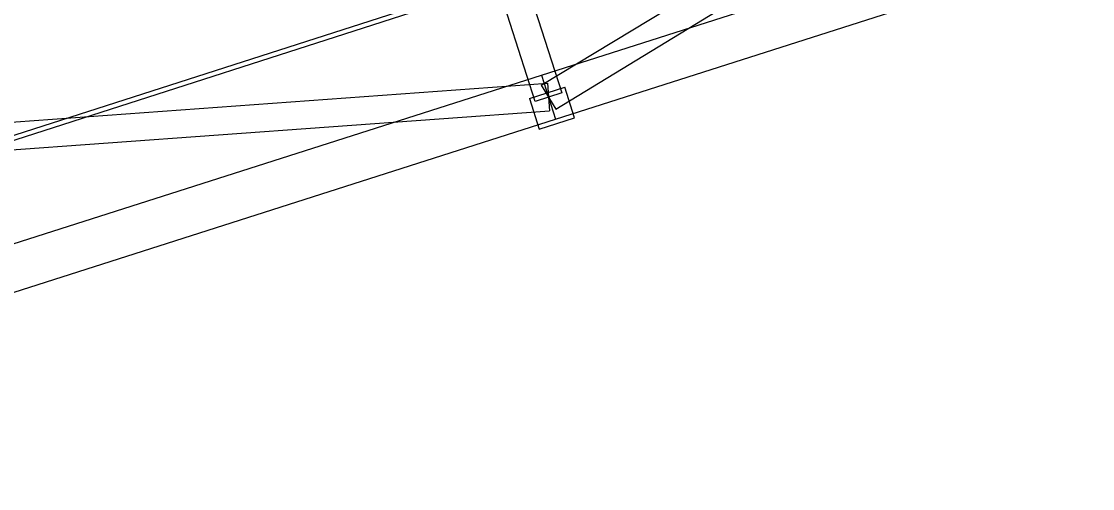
# Model space of a CAD drawing. Header units: millimetres. Extents: x -1970 to 59977, y -50268 to 6837.
# Drawn here: x 6428 to 7585, y 1450 to 1955 of the extents above; entities that cross this region are included whole.
import ezdxf

# ---------------------------------------------------------------- set-up
doc = ezdxf.new("R2010")
doc.units = ezdxf.units.MM
doc.layers.add('COTAS_P', color=1, linetype='Continuous', lineweight=0)
doc.layers.add('lateral_C01', color=7, linetype='Continuous', lineweight=0)
doc.dimstyles.new('R19_100', dxfattribs={"dimtxt": 250, "dimasz": 150, "dimexe": 150, "dimexo": 80, "dimgap": 100, "dimtad": 1, "dimtih": 1, "dimtoh": 1, "dimdsep": 46, "dimcen": 0.09, "dimadec": 0, "dimazin": 0, "dimtfac": 1, "dimtdec": 4, "dimtofl": 0, "dimtmove": 0, "dimatfit": 3, "dimfxl": 1, "dimtolj": 1, "dimtzin": 0, "dimarcsym": 0})

# ---------------------------------------------------------------- blocks, each defined once
blk = doc.blocks.new('*D0')
at = {"layer": 'COTAS_P', "color": 0, "lineweight": -2, "transparency": 16777216}
for p, q in [((10965.3, 3566.3), (10670, 4490.2)), ((1814.1, 1503), (10572.8, 4301.7)), ((1920.8, 676.2), (1625.5, 1600.2))]:
    blk.add_line(p, q, dxfattribs=at)
at = {"layer": 'COTAS_P', "color": 0, "transparency": 16777216}
for points in [[(10565.2, 4325.5), (10580.4, 4277.9), (10715.7, 4347.4)], [(1806.5, 1526.8), (1821.7, 1479.1), (1671.2, 1457.3)]]:
    blk.add_solid(points, dxfattribs=at)
at = {"layer": 'Defpoints', "color": 0, "transparency": 16777216}
for p in [(10715.7, 4347.4), (10989.6, 3490.1), (1945.1, 600)]:
    blk.add_point(p, dxfattribs=at)

msp = doc.modelspace()

# ---------------------------------------------------------------- linework, layer by layer
at = {"layer": 'lateral_C01'}
for p, q in [((2005.168, 413.212), (11044.69, 3318.69)), ((2006.698, 408.451), (11046.22, 3313.93)), ((6989.528, 1885.995), (8044.321, 2527.487)), ((7005.117, 1860.363), (8059.91, 2501.855)), ((6989.713, 1896.993), (8132.775, 2262.245)), ((7004.932, 1849.365), (8147.994, 2214.617)), ((6923.342, 2153.985), (7011.611, 1877.745)), ((6983.034, 1868.613), (6894.765, 2144.853)), ((5764.91, 1799.128), (6996.241, 1888.14)), ((5846.651, 1531.741), (6989.713, 1896.993)), ((6989.713, 1896.993), (7004.932, 1849.365)), ((6996.241, 1888.14), (6998.404, 1858.218)), ((6976.75, 1871.854), (7014.852, 1884.029)), ((7011.611, 1877.745), (6983.034, 1868.613)), ((6989.528, 1885.995), (7005.117, 1860.363)), ((7025.505, 1850.69), (7014.852, 1884.029)), ((6976.75, 1871.854), (6987.403, 1838.515)), ((5767.073, 1769.206), (6998.404, 1858.218)), ((5861.87, 1484.113), (7004.932, 1849.365)), ((6987.403, 1838.515), (7025.505, 1850.69))]:
    msp.add_line(p, q, dxfattribs=at)

# ---------------------------------------------------------------- dimensions: what is measured, and where the dimension line sits
at = {"layer": 'COTAS_P'}
dim = msp.add_aligned_dim(p1=(1945.131, 600), p2=(10989.61, 3490.056), distance=900, text='<> P', dimstyle='R19_100', dxfattribs=at)
dim.commit()
dim.dimension.update_dxf_attribs({"geometry": '*D0', "text_midpoint": (6193.431, 2902.324)})

doc.saveas('drawing.dxf')
